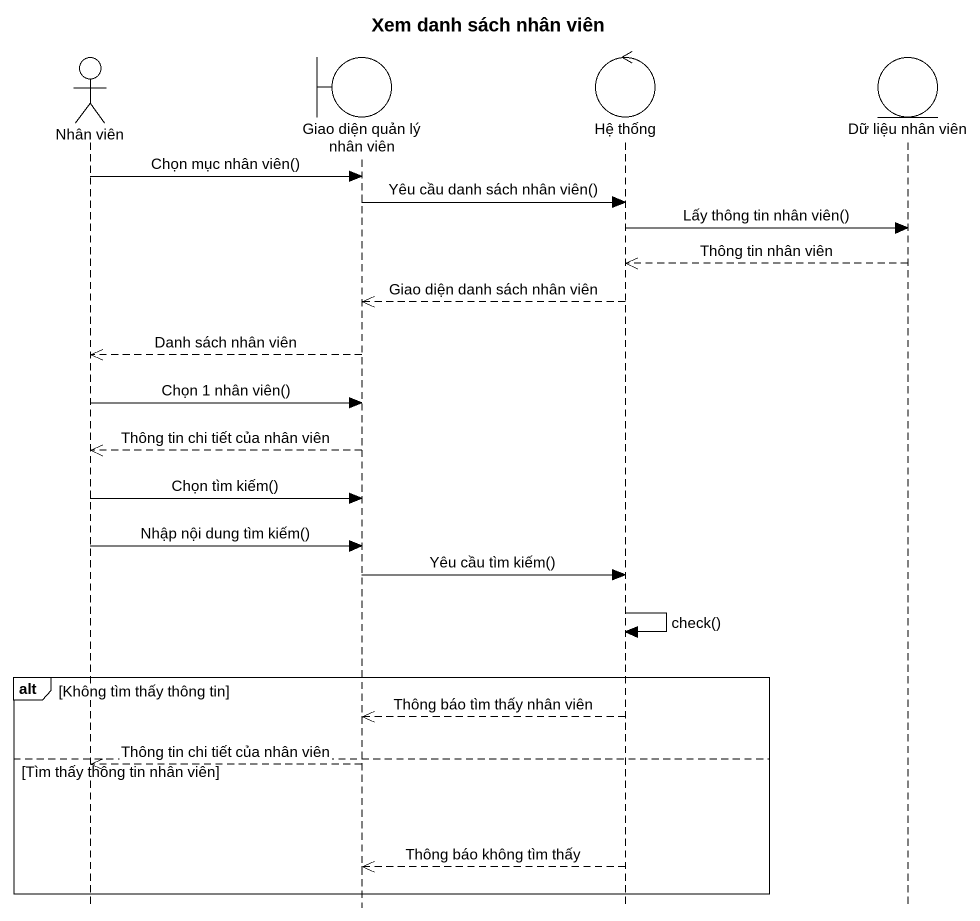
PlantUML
@startuml
title Xem danh sách nhân viên
hide footbox
actor "Nhân viên" as Nhân_viên
boundary "Giao diện quản lý nhân viên" as Giao_diện_quản_lý_nhân_viên
control "Hệ thống" as Hệ_thống
entity "Dữ liệu nhân viên" as Dữ_liệu_nhân_viên

Nhân_viên -> Giao_diện_quản_lý_nhân_viên : Chọn mục nhân viên()
Giao_diện_quản_lý_nhân_viên -> Hệ_thống : Yêu cầu danh sách nhân viên()
Hệ_thống -> Dữ_liệu_nhân_viên : Lấy thông tin nhân viên()
Dữ_liệu_nhân_viên -->> Hệ_thống : Thông tin nhân viên
Hệ_thống -->> Giao_diện_quản_lý_nhân_viên : Giao diện danh sách nhân viên
Giao_diện_quản_lý_nhân_viên -->> Nhân_viên : Danh sách nhân viên
Nhân_viên -> Giao_diện_quản_lý_nhân_viên : Chọn 1 nhân viên()
Giao_diện_quản_lý_nhân_viên -->> Nhân_viên : Thông tin chi tiết của nhân viên
Nhân_viên -> Giao_diện_quản_lý_nhân_viên : Chọn tìm kiếm()
Nhân_viên -> Giao_diện_quản_lý_nhân_viên : Nhập nội dung tìm kiếm()
Giao_diện_quản_lý_nhân_viên -> Hệ_thống : Yêu cầu tìm kiếm()
Hệ_thống -> Hệ_thống : check()
alt Không tìm thấy thông tin
  Hệ_thống -->> Giao_diện_quản_lý_nhân_viên : Thông báo tìm thấy nhân viên
else Tìm thấy thông tin nhân viên
  Giao_diện_quản_lý_nhân_viên -->> Nhân_viên : Thông tin chi tiết của nhân viên
  Hệ_thống -->> Giao_diện_quản_lý_nhân_viên : Thông báo không tìm thấy
end
@enduml
